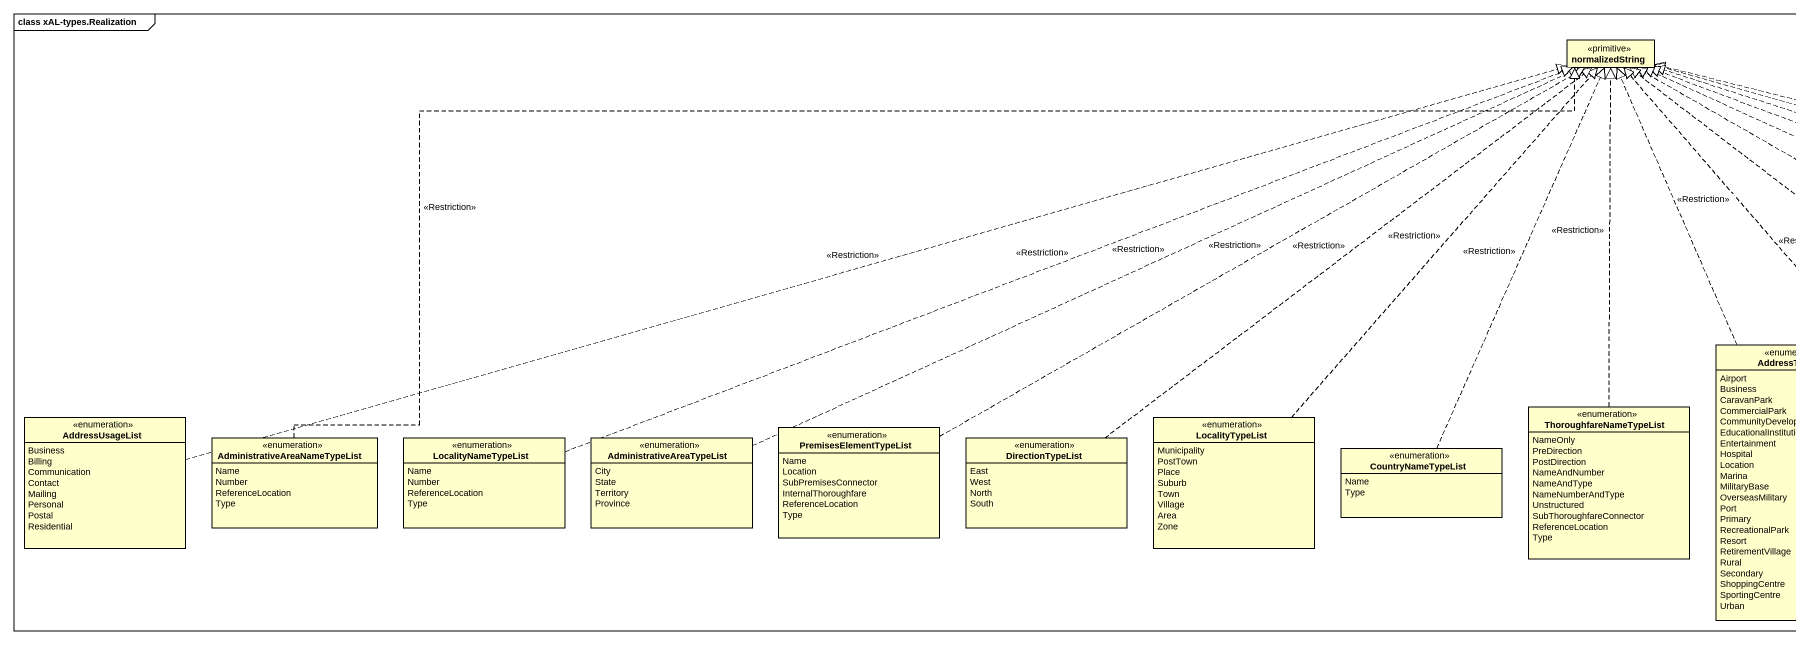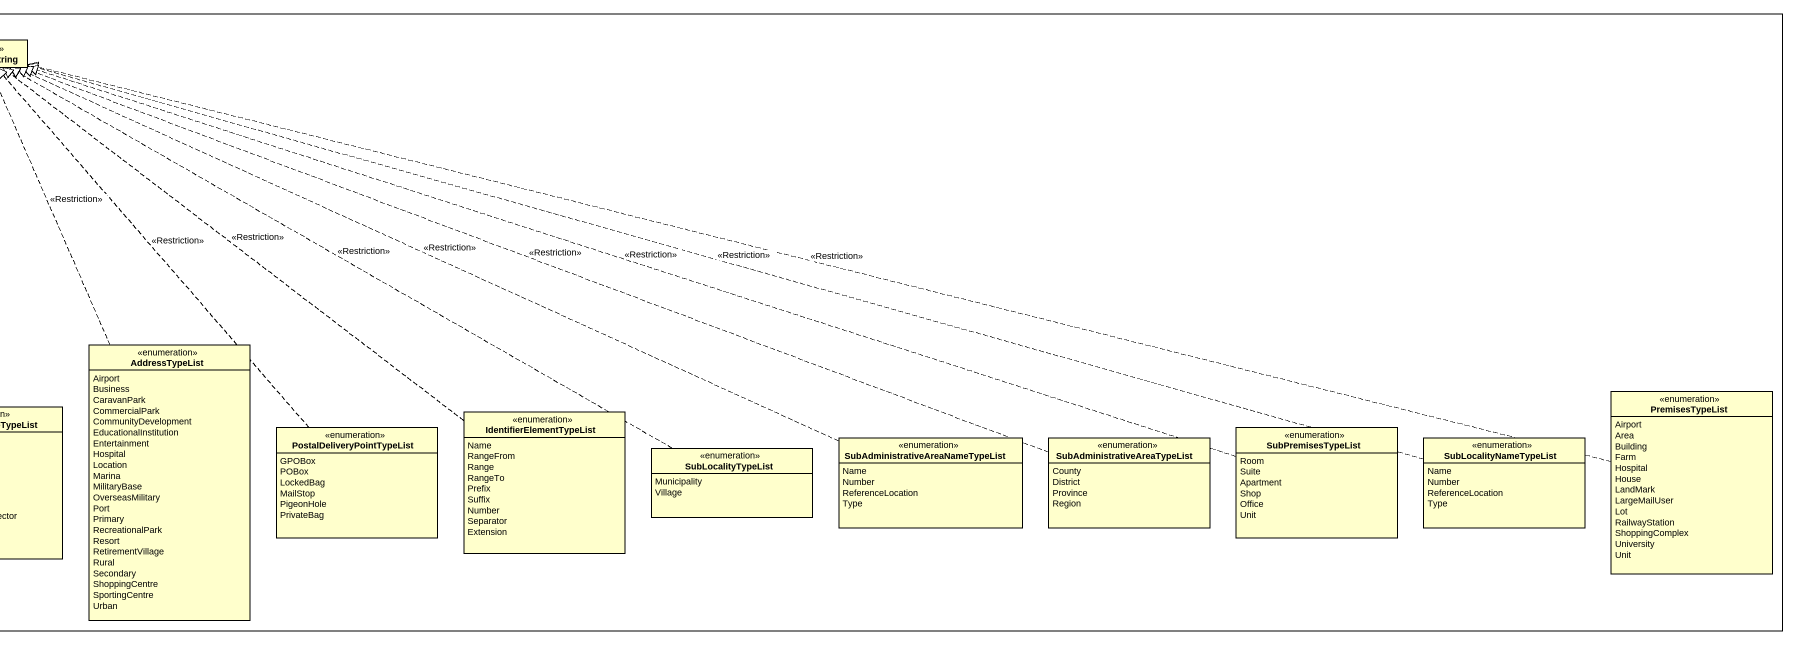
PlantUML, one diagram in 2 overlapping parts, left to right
@startuml
mainframe class xAL-types.Realization
hide circle
hide empty members
class normalizedString <<primitive>>
enum AddressTypeList {
  Airport
  Business
  CaravanPark
  CommercialPark
  CommunityDevelopment
  EducationalInstitution
  Entertainment
  Hospital
  Location
  Marina
  MilitaryBase
  OverseasMilitary
  Port
  Primary
  RecreationalPark
  Resort
  RetirementVillage
  Rural
  Secondary
  ShoppingCentre
  SportingCentre
  Urban
}
enum PremisesTypeList {
  Airport
  Area
  Building
  Farm
  Hospital
  House
  LandMark
  LargeMailUser
  Lot
  RailwayStation
  ShoppingComplex
  University
  Unit
}
enum AddressUsageList {
  Business
  Billing
  Communication
  Contact
  Mailing
  Personal
  Postal
  Residential
}
enum "AdministrativeAreaNameTypeList" as AdministrativeAreaNameTypeLi {
  Name
  Number
  ReferenceLocation
  Type
}
enum LocalityNameTypeList {
  Name
  Number
  ReferenceLocation
  Type
}
enum AdministrativeAreaTypeList {
  City
  State
  Territory
  Province
}
enum PremisesElementTypeList {
  Name
  Location
  SubPremisesConnector
  InternalThoroughfare
  ReferenceLocation
  Type
}
enum DirectionTypeList {
  East
  West
  North
  South
}
enum LocalityTypeList {
  Municipality
  PostTown
  Place
  Suburb
  Town
  Village
  Area
  Zone
}
enum ThoroughfareNameTypeList {
  NameOnly
  PreDirection
  PostDirection
  NameAndNumber
  NameAndType
  NameNumberAndType
  Unstructured
  SubThoroughfareConnector
  ReferenceLocation
  Type
}
enum PostalDeliveryPointTypeList {
  GPOBox
  POBox
  LockedBag
  MailStop
  PigeonHole
  PrivateBag
}
enum IdentifierElementTypeList {
  Name
  RangeFrom
  Range
  RangeTo
  Prefix
  Suffix
  Number
  Separator
  Extension
}
enum "SubAdministrativeAreaNameTypeList" as SubAdministrativeAreaNameTyp {
  Name
  Number
  ReferenceLocation
  Type
}
enum "SubAdministrativeAreaTypeList" as SubAdministrativeAreaTypeLis {
  County
  District
  Province
  Region
}
enum SubPremisesTypeList {
  Room
  Suite
  Apartment
  Shop
  Office
  Unit
}
enum SubLocalityNameTypeList {
  Name
  Number
  ReferenceLocation
  Type
}
enum CountryNameTypeList {
  Name
  Type
}
enum SubLocalityTypeList {
  Municipality
  Village
}
AddressTypeList .up.|> normalizedString : <<Restriction>>
PremisesTypeList .left.|> normalizedString : <<Restriction>>
AddressUsageList .right.|> normalizedString : <<Restriction>>
AdministrativeAreaNameTypeLi .right.|> normalizedString : <<Restriction>>
LocalityNameTypeList .right.|> normalizedString : <<Restriction>>
AdministrativeAreaTypeList .right.|> normalizedString : <<Restriction>>
PremisesElementTypeList .right.|> normalizedString : <<Restriction>>
DirectionTypeList .up.|> normalizedString : <<Restriction>>
LocalityTypeList .up.|> normalizedString : <<Restriction>>
ThoroughfareNameTypeList .up.|> normalizedString : <<Restriction>>
PostalDeliveryPointTypeList .up.|> normalizedString : <<Restriction>>
IdentifierElementTypeList .up.|> normalizedString : <<Restriction>>
SubAdministrativeAreaNameTyp .left.|> normalizedString : <<Restriction>>
SubAdministrativeAreaTypeLis .left.|> normalizedString : <<Restriction>>
SubPremisesTypeList .left.|> normalizedString : <<Restriction>>
SubLocalityNameTypeList .left.|> normalizedString : <<Restriction>>
CountryNameTypeList .up.|> normalizedString : <<Restriction>>
SubLocalityTypeList .left.|> normalizedString : <<Restriction>>
@enduml
